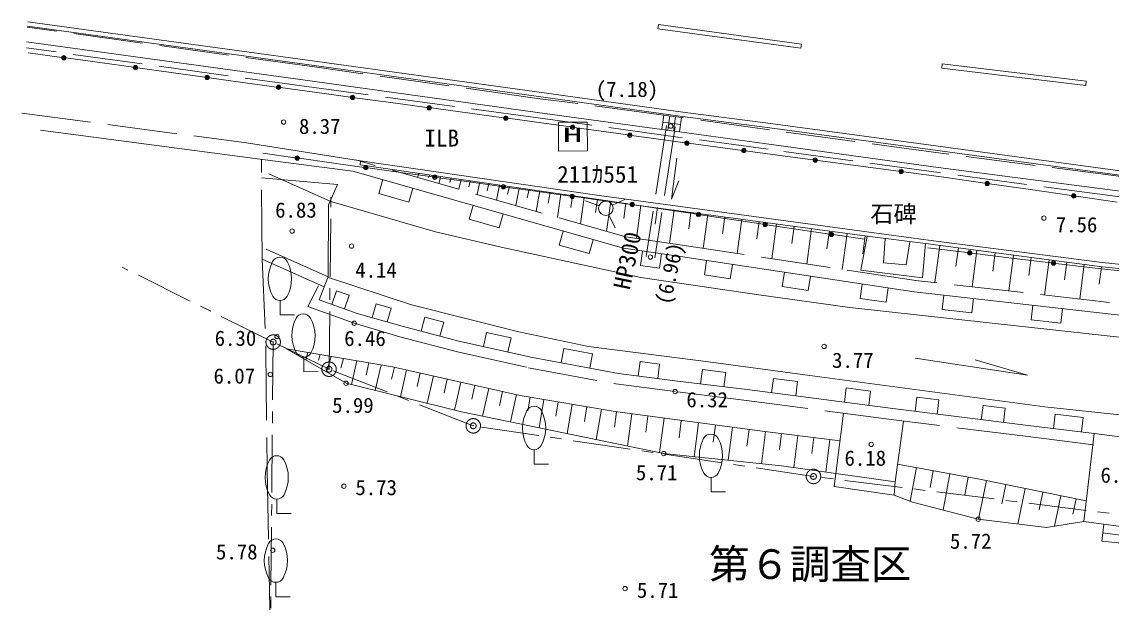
# Model space of a CAD drawing. Units: millimetres, scale not verified. Extents: x -85698 to 78302, y -59329 to 53471.
# Drawn here: x -60308 to -22669, y 10003 to 30072 of the extents above; entities that cross this region are included whole.
import ezdxf
from ezdxf.enums import TextEntityAlignment as Align

# ---------------------------------------------------------------- set-up
doc = ezdxf.new("R2010")
doc.units = ezdxf.units.MM
doc.header["$LTSCALE"] = 400
doc.header["$PDMODE"] = 32
doc.header["$PDSIZE"] = 200
doc.linetypes.add('CHAIN1', pattern=[8, 5, -1, 1, -1])
doc.linetypes.add('DASHED', pattern=[7.5, 6, -1.5])
for name, color, linetype, lineweight in [('1-0_一 般', 7, 'Continuous', 9), ('1-1_芯\u3000通', 1, 'Continuous', 13), ('1-2_躯体', 7, 'CHAIN1', 9), ('1-8_0', 8, 'Continuous', 13)]:
    doc.layers.add(name, color=color, linetype=linetype, lineweight=lineweight)
doc.styles.add('ＭＳ ゴシック', font='')
doc.styles.get('ＭＳ ゴシック').set_extended_font_data('MS Gothic')

msp = doc.modelspace()

# ---------------------------------------------------------------- linework, layer by layer
at = {"layer": '1-0_一 般'}
for p, q in [((-38314.4, 29982.3), (-38334.8, 29833.7)), ((-38334.8, 29833.7), (-33387.6, 29154.7)), ((-33367.3, 29303.3), (-38314.4, 29982.3)), ((-58922.3, 28840.1), (-60088.3, 29000.9)), ((-33367.3, 29303.3), (-33387.6, 29154.7)), ((-58782.4, 28820.8), (-57616.4, 28659.9)), ((-56450.4, 28499.1), (-57616.4, 28659.9)), ((-28504.5, 28615.4), (-28522.4, 28466.5)), ((-23530.1, 28020.2), (-28504.5, 28615.4)), ((-56310.5, 28479.8), (-55144.4, 28318.9)), ((-53978.4, 28158), (-55144.4, 28318.9)), ((-28522.4, 28466.5), (-23548, 27871.3)), ((-53838.5, 28138.7), (-52672.5, 27977.9)), ((-51506.5, 27817), (-52672.5, 27977.9)), ((-23530.1, 28020.2), (-23548, 27871.3)), ((-51366.6, 27797.7), (-50200.6, 27636.9)), ((-48953.1, 27468.4), (-50200.6, 27636.9)), ((-48803.4, 27448.2), (-47555.9, 27279.8)), ((-46308.4, 27111.4), (-47555.9, 27279.8)), ((-46158.7, 27091.2), (-44911.2, 26922.7)), ((-43663.7, 26754.3), (-44911.2, 26922.7)), ((-43514, 26734.1), (-42266.5, 26565.6)), ((-37991.3, 26322.1), (-37923.3, 26821.1)), ((-37788.8, 26294.5), (-37720.9, 26793.5)), ((-41333.9, 26435), (-42266.5, 26565.6)), ((-41222, 26419.4), (-40289.4, 26288.8)), ((-38159.7, 26599.1), (-37552.4, 26516.4)), ((-59666.6, 26329.6), (-51903.6, 25302.6)), ((-39356.9, 26158.2), (-40289.4, 26288.8)), ((-39245, 26142.5), (-38312.4, 26011.9)), ((-37383.1, 25887.5), (-38312.4, 26011.9)), ((-52545.4, 25884.2), (-48602.4, 25262.1)), ((-37271.6, 25872.6), (-36342.3, 25748.2)), ((-35413, 25623.8), (-36342.3, 25748.2)), ((-35301.5, 25608.8), (-34372.2, 25484.4)), ((-50859.1, 25370.8), (-51979.4, 25527)), ((-48871.7, 24911), (-51903.6, 25302.6)), ((-50724.7, 25352), (-49604.3, 25195.7)), ((-32975.6, 25299.9), (-34372.2, 25484.4)), ((-32808, 25277.7), (-31411.4, 25093.2)), ((-48484, 25039.4), (-49604.3, 25195.7)), ((-48871.7, 24911), (-39523.9, 22241.9)), ((-48349.5, 25020.7), (-47229.2, 24864.4)), ((-46108.9, 24708.1), (-47229.2, 24864.4)), ((-30014.9, 24908.7), (-31411.4, 25093.2)), ((-29847.3, 24886.5), (-28450.7, 24702)), ((-49634, 23860.4), (-51775.3, 24813.2)), ((-46594.7, 24830), (-46637.5, 24689)), ((-46227, 24776.5), (-46256.6, 24684.9)), ((-45974.4, 24689.4), (-44854.1, 24533.1)), ((-45833.6, 24719.3), (-45896.9, 24477.6)), ((-45488.4, 24669), (-45515.7, 24512.6)), ((-45132.8, 24617.3), (-45211.6, 24281.9)), ((-44814.8, 24571), (-44861.5, 24368.7)), ((-43733.8, 24376.8), (-44854.1, 24533.1)), ((-44486.7, 24523.2), (-44580.8, 24101.8)), ((-44170.5, 24477.2), (-44227, 24222.5)), ((-27039.1, 24497.2), (-28450.7, 24702)), ((-26869.7, 24472.6), (-25458.2, 24267.8)), ((-43802.8, 24423.7), (-43905.8, 23909)), ((-43599.3, 24358), (-42479, 24201.8)), ((-43459.3, 24373.7), (-43521.4, 24116.4)), ((-43119.1, 24324.2), (-43233.8, 23717.2)), ((-42784, 24275.4), (-42844.5, 23983.1)), ((-42414.5, 24221.6), (-42540.6, 23519.2)), ((-41358.6, 24045.5), (-42479, 24201.8)), ((-42052.1, 24168.8), (-42118.4, 23803.6)), ((-41684.5, 24115.3), (-41802, 23308.3)), ((-24046.7, 24063), (-25458.2, 24267.8)), ((-41281, 24056.6), (-41339.7, 23653.1)), ((-41224.2, 24026.7), (-40103.9, 23870.4)), ((-40877.5, 23997.9), (-41010.7, 23082.4)), ((-40833.7, 23879.6), (-40363.9, 23708.6)), ((-40419.8, 23931.2), (-40486.4, 23473.5)), ((-39284.1, 23761.7), (-40366.6, 23923.5)), ((-40357.3, 24065.9), (-31106.5, 22811.3)), ((-31100.7, 22663.4), (-40103.9, 23870.4)), ((-39961.5, 23868.4), (-40103.6, 22823.4)), ((-39449.2, 23940.1), (-39902.4, 23728.8)), ((-39439, 23797.4), (-39510, 23274.8)), ((-39154.2, 23742.3), (-38071.7, 23580.4)), ((-38916.5, 23726.3), (-39072.5, 22578.8)), ((-23877.3, 24038.4), (-22465.7, 23833.6)), ((-40023.3, 23396.5), (-39812, 22943.4)), ((-38342.7, 23648.3), (-38420.7, 23074.5)), ((-36989.3, 23418.6), (-38071.7, 23580.4)), ((-37768.9, 23570.2), (-37927.1, 22407)), ((-37187.3, 23491.1), (-37266.4, 22909.5)), ((-36859.4, 23399.2), (-35776.9, 23237.4)), ((-36605.7, 23412), (-36766.1, 22232.9)), ((-36016.1, 23331.9), (-36096.3, 22742.3)), ((-34694.5, 23075.6), (-35776.9, 23237.4)), ((-35426.5, 23251.7), (-35589.1, 22056.3)), ((-34828.8, 23170.4), (-34910.1, 22572.7)), ((-34564.6, 23056.1), (-33482.1, 22894.3)), ((-34231.2, 23089.1), (-34395.9, 21877.4)), ((-33625.3, 23006.7), (-33707.7, 22400.9)), ((-32399.7, 22732.5), (-33482.1, 22894.3)), ((-33019.4, 22924.3), (-33186.5, 21696)), ((-32405.3, 22840.8), (-32488.8, 22226.7)), ((-32269.8, 22713.1), (-31187.3, 22551.3)), ((-31791.1, 22757.3), (-31960.4, 21512.1)), ((-31168.5, 22672.6), (-31253.2, 22050.1)), ((-31100.7, 22663.4), (-29087.9, 22404.4)), ((-49723.6, 21254.8), (-51864.8, 22207.7)), ((-27640.6, 22091.1), (-29004, 22257.8)), ((-28592.3, 22338.8), (-28762.3, 21054.1)), ((-27950, 22253.7), (-28035, 21611.4)), ((-49866.9, 20907.9), (-52008.1, 21860.7)), ((-27477, 22071.1), (-26113.6, 21904.4)), ((-27307.6, 22168.7), (-27474.4, 20908.5)), ((-26677.5, 22085.3), (-26760.9, 21455.2)), ((-26047.4, 22001.9), (-26211, 20765.6)), ((-24750.1, 21737.7), (-26113.6, 21904.4)), ((-25429.3, 21920.1), (-25511.1, 21302)), ((-24811.1, 21838.3), (-24971.6, 20625.4)), ((-24586.5, 21717.7), (-23223.1, 21551)), ((-24204.7, 21758), (-24284.9, 21151.6)), ((-23598.3, 21677.8), (-23755.7, 20487.9)), ((-22028, 21426.1), (-23223.1, 21551)), ((-23003.3, 21599), (-23082.1, 21004.1)), ((-51386.4, 20434.2), (-51384.4, 19934.2)), ((-51384.4, 19934.2), (-50884.4, 19936.2)), ((-50568.7, 18471.9), (-50563, 17972)), ((-50423.1, 18637.1), (-50497.4, 18378.1)), ((-50001.8, 18566.2), (-50062.4, 18377.1)), ((-49622.2, 18502.4), (-49778.5, 17963.2)), ((-49195.9, 18430.7), (-49287, 18099.4)), ((-48728.2, 18352.1), (-48917.9, 17528)), ((-48321.2, 18283.7), (-48414.2, 17857.1)), ((-47892.6, 18211.6), (-48102.4, 17326.5)), ((-47432.7, 18130.5), (-47533.1, 17715.4)), ((-50563, 17972), (-50063, 17977.6)), ((-47011.1, 18035.4), (-47220.2, 17108.5)), ((-46547.7, 17930.9), (-46652.2, 17467.5)), ((-46084.2, 17826.4), (-46297.6, 16880.6)), ((-45611.3, 17719.7), (-45718, 17246.8)), ((-45138.4, 17613.1), (-45356.1, 16647.9)), ((-44655.9, 17504.2), (-44764.7, 17021.7)), ((-44173.3, 17395.4), (-44389.1, 16438.5)), ((-43694.8, 17287.5), (-43802.7, 16809)), ((-43216.4, 17179.6), (-43428.3, 16239.9)), ((-42742.9, 17092.2), (-42823.7, 16617.4)), ((-42268.1, 17011.4), (-42434.3, 16034.5)), ((-41779.6, 16928.3), (-41862.7, 16439.9)), ((-41291.2, 16845.2), (-41463.3, 15833.9)), ((-40785.5, 16759.2), (-40871.6, 16253.5)), ((-40279.9, 16673.1), (-40458, 15626.2)), ((-39756.1, 16585.8), (-39826.4, 16059.5)), ((-39229.8, 16515.5), (-39378.3, 15403.1)), ((-38673.6, 16441.2), (-38747.9, 15885)), ((-38117.4, 16367), (-38276.5, 15175.4)), ((-37521.6, 16287.4), (-37601.2, 15691.6)), ((-36925.8, 16207.9), (-37082.5, 15034.5)), ((-36339.2, 16129.5), (-36417.5, 15542.9)), ((-35752.5, 16051.2), (-35904.9, 14910.2)), ((-35182, 15975), (-35258.2, 15404.5)), ((-34611.4, 15900), (-34748.9, 14788.1)), ((-34055.4, 15831.2), (-34124.2, 15275.3)), ((-21087.4, 15557.1), (-23261.3, 15835.4)), ((-33499.5, 15762.4), (-33636.4, 14655.8)), ((-32946.2, 15694), (-33014.7, 15140.7)), ((-32392.9, 15625.5), (-32532.1, 14500.7)), ((-42609.5, 15277.6), (-42611, 14777.6)), ((-42611, 14777.6), (-42111, 14776.1)), ((-32184.6, 14451.9), (-34060.6, 14715.4)), ((-36492.9, 14318.2), (-36490, 13818.2)), ((-29398.1, 14657.8), (-29610.5, 13498.8)), ((-28818.6, 14551.7), (-28924.8, 13972.1)), ((-28239.1, 14445.5), (-28469.4, 13188.7)), ((-27610.7, 14330.4), (-27725.8, 13702)), ((-26983.2, 14210.4), (-27257.5, 12870)), ((-26313, 14073.3), (-26450.2, 13403)), ((-25642.8, 13936.1), (-25894.9, 12704)), ((-51497.2, 13570.4), (-51495.7, 13070.4)), ((-36490, 13818.2), (-35990, 13821.2)), ((-25026.7, 13810), (-25152.8, 13194)), ((-24410.7, 13684), (-24626.4, 12629.8)), ((-23883.6, 13576.1), (-23991.4, 13049)), ((-51495.7, 13070.4), (-50995.7, 13071.8)), ((-51531.6, 10691.4), (-51532.6, 10191.4)), ((-51532.6, 10191.4), (-51032.6, 10190.3))]:
    msp.add_line(p, q, dxfattribs=at)
at = {"layer": '1-0_一 般', "linetype": 'DASHED'}
for p, q in [((-60308.3, 26911.2), (-52545.4, 25884.2)), ((-38036.4, 26487), (-38738.4, 21959.1)), ((-37739.9, 26441.1), (-38441.9, 21913.1)), ((-52008.1, 21860.7), (-52029, 25319.2))]:
    msp.add_line(p, q, dxfattribs=at)
for points in [[(-38125.8, 26848.6), (-42581.5, 27436.9), (-50195.4, 28510.8), (-60117.5, 29888.5)], [(-6160.3, 22202.5), (-10517, 22664.4), (-14562.6, 23110), (-19057.3, 23608.3), (-22621.5, 24048.9), (-28626.1, 24857.3), (-34519.7, 25666.9), (-37645, 26088.2), (-42390, 26735.1), (-50207.6, 27795.9), (-60143.2, 29168.8)], [(-6075.7, 22914.5), (-10277.3, 23346.6), (-14484.7, 23809.5), (-18985.3, 24320.6), (-22323.6, 24726.9), (-28551.8, 25526.3), (-34471.7, 26333.7), (-37523.7, 26766.6)], [(-29416.4, 21127.8), (-37489.5, 22349.5), (-39439.7, 22633.8), (-48761.9, 25295.6)], [(-52008.1, 21860.7), (-51871.1, 18702.4), (-51832.3, 14587), (-51721.1, 8688.2)], [(5348.3, 17437), (-669.8, 17947.7), (-4844.8, 18349.3), (-29431.3, 21129.8)], [(-50056.5, 20948.2), (-50426.5, 20224.1), (-48822.3, 19646.6), (-47244.7, 19183.1), (-45208.2, 18644.1), (-42800.5, 18110.4), (-39786.5, 17549.7), (-37737.5, 17285)], [(-23281, 15447.8), (-25626.7, 15739.6), (-30178.5, 16308.8), (-35273, 16980.7), (-37737.5, 17285)]]:
    msp.add_lwpolyline(points, dxfattribs=at)
at = {"layer": '1-0_一 般'}
for points in [[(-60116.6, 29924), (-50206.8, 28556.1), (-42537, 27501.3), (-37484.3, 26802), (-34464.8, 26402.2), (-28496.8, 25598.6), (-22294.2, 24759.6), (-18937.8, 24348), (-14422.3, 23844.4), (-10247.6, 23381.7), (-6118.1, 22940.8), (-2327.5, 22550.9), (3668.9, 21966), (5626.1, 21807.1), (11790, 21298.3), (16562.5, 20939.5), (22754.2, 20489.7), (27370.9, 20163), (34875.1, 19627.1), (38962.1, 19328.1), (48949.4, 18546), (54205.1, 18090.8), (60312.4, 17515.2), (68854.4, 16736.8)], [(68868, 16886.2), (60326.3, 17664.6), (54218.6, 18240.2), (48961.7, 18695.5), (38973.4, 19477.7), (34885.9, 19776.7), (27381.6, 20312.6), (22764.9, 20639.3), (16573.5, 21089.1), (11801.8, 21447.8), (5638.4, 21956.6), (3682.2, 22115.4), (-2312.5, 22700.2), (-6102.4, 23090), (-10231.4, 23530.8), (-14405.7, 23993.5), (-18920.3, 24497), (-22275.1, 24908.4), (-28476.8, 25747.2), (-34444.9, 26550.9), (-37464.1, 26950.6), (-42516.5, 27649.9), (-50186.3, 28704.7), (-60096.1, 30072.5)], [(-60146.7, 29378.7), (-50183.2, 28006.2), (-42486.7, 26934.2), (-38193.7, 26349.7)], [(-37586.4, 26266.9), (-34581.5, 25847.9), (-28650.2, 25031), (-22529.4, 24234.6), (-19073.6, 23820.7), (-14547.8, 23305.7), (-10508.5, 22872), (-6248.6, 22418.7)], [(-40357.3, 24065.9), (-48602.4, 25262.1), (-48615.4, 25124.2), (-40366.6, 23923.5)], [(-37672.3, 25360.8), (-37866.7, 23933.6), (-37605.6, 24573.4)], [(-37658, 17649.7), (-39690.1, 17916.9), (-42663.6, 18469.2), (-45205, 19027.1), (-47168.6, 19547), (-48723.7, 19990.6), (-50034.5, 20456), (-49866.9, 20907.9), (-49723.6, 21254.8), (-49713.8, 23743.6), (-49399.9, 24450.9), (-52025.2, 24676.4)], [(-47833.1, 24614.4), (-47970.4, 24133.6), (-46931.7, 23837.1), (-46794.4, 24317.9)], [(-49634, 23860.4), (-46011.7, 22813.3), (-43743.9, 22278.4), (-38917.6, 21229.4), (-34847.9, 20633.6), (-31704.9, 20187.7), (-22077.1, 19138.6), (-2713.9, 16996.8)], [(-44717.1, 23724.7), (-44854.4, 23243.9), (-43815.8, 22947.4), (-43678.5, 23428.1)], [(-41601.2, 22835), (-41738.5, 22354.2), (-40699.8, 22057.7), (-40562.5, 22538.4)], [(-31100.7, 22663.4), (-31319, 21481.8), (-29185, 21213.8), (-29087.9, 22404.4)], [(-31106.5, 22811.3), (-29077.1, 22536.6), (-22983.1, 21754.2), (-16231.4, 21060.1), (-12067, 20642.6), (-7528.5, 20177.3), (-3463, 19751.1)], [(-39523.9, 22241.9), (-37548.3, 21953.8), (-29476.2, 20732.3)], [(-30473.7, 22573.5), (-30540, 21742.1), (-29755.8, 21663.1), (-29621.2, 22465.4)], [(-3506.9, 19616), (-7589.8, 20017.6), (-12144.3, 20500.5), (-16147.3, 20919.9), (-22977, 21595.5), (-29087.9, 22404.4)], [(-38865.3, 22145.8), (-38937.5, 21651.1), (-38278.9, 21555.1), (-38206.8, 22049.8)], [(-36651.4, 21818.1), (-36726.2, 21323.7), (-35829.3, 21188), (-35754.5, 21682.4)], [(-2135.3, 14320.5), (-24958, 16755.2), (-32737.6, 17797.8), (-36580.8, 18311.2), (-40731.1, 18849.1), (-43130, 19357.3), (-46840.1, 20283), (-49710.9, 21231.1)], [(-33960.7, 21410.9), (-34035.5, 20916.6), (-33138.6, 20780.8), (-33063.8, 21275.2)], [(-49160.6, 20145.8), (-48993.3, 20616.9), (-49430.3, 20772.1), (-49597.6, 20300.9)], [(-31270, 21003.8), (-31344.8, 20509.4), (-30447.9, 20373.7), (-30373.1, 20868.1)], [(-29476.2, 20732.3), (-4886.4, 17951.4), (-705.8, 17549.3), (5314.5, 17038.4)], [(-25633.7, 16121), (-30209, 16698.7), (-35245.3, 17354.8), (-37658, 17649.7), (-39690.1, 17916.9), (-42663.6, 18469.2), (-45205, 19027.1), (-47168.6, 19547), (-48723.7, 19990.6), (-50034.5, 20456)], [(-28451.7, 20616.5), (-28507.8, 20119.6), (-27483.3, 20003.8), (-27427.1, 20500.6)], [(-47687, 19694.9), (-47549.8, 20175.7), (-48068.2, 20323.6), (-48205.3, 19842.7)], [(-25377.9, 20268.8), (-25434.1, 19772), (-24409.5, 19656.1), (-24353.3, 20153)], [(-45859.6, 19200.4), (-45731.6, 19683.7), (-46386.1, 19857), (-46514.1, 19373.7)], [(-43510.7, 18655.1), (-43403.5, 19143.5), (-44250.7, 19329.5), (-44357.9, 18841.1)], [(-34060.6, 14715.4), (-38130, 15145.2), (-45116.6, 16588.8), (-49104.1, 17574), (-51161.2, 18761.1), (-47498.9, 18145.4), (-43094, 17152), (-39805.1, 16592.3), (-34729.8, 15914.6), (-32038.1, 15581.6)], [(-40681.3, 18101), (-40590, 18592.6), (-41581.1, 18776.7), (-41672.4, 18285.1)], [(-29444.4, 18443.3), (-25556.9, 17855), (-27366.6, 18386.5)], [(-38335.3, 17738.8), (-38270.2, 18234.5), (-38947.6, 18323.6), (-39012.7, 17827.9)], [(-36049.5, 17453.1), (-35988.9, 17949.4), (-36793.1, 18047.7), (-36853.7, 17551.4)], [(-33566.6, 17136.1), (-33502, 17631.9), (-34341.4, 17741.3), (-34405.9, 17245.4)], [(-37658, 17649.7), (-35245.3, 17354.8), (-30209, 16698.7), (-25633.7, 16121), (-23261.3, 15835.4)], [(-31048.4, 16808), (-30983.8, 17303.9), (-31823.2, 17413.2), (-31887.8, 16917.4)], [(-28683.9, 16506.1), (-28621.3, 17002.2), (-29383.8, 17098.5), (-29446.4, 16602.4)], [(-26396.2, 16217.3), (-26333.6, 16713.3), (-27096.1, 16809.6), (-27158.8, 16313.6)], [(-31914.1, 16537.7), (-32184.6, 14451.9), (-30135, 14162.4), (-29847, 16267.3)], [(-23694.4, 15890.8), (-23635.4, 16387.3), (-24605.1, 16502.4), (-24664, 16005.9)], [(-23261.3, 15835.4), (-23619.8, 12797.8), (-21467.5, 12504), (-21087.4, 15557.1)], [(-23536.3, 13505.1), (-27217.2, 14258.3), (-30050.8, 14777.4)], [(-32184.6, 14451.9), (-32242.4, 14003.6), (-30163.9, 13705.8), (-30135, 14162.4)], [(-30163.9, 13705.8), (-29528.9, 13468.3), (-27264.6, 12870.8), (-24904.7, 12583.3), (-23619.8, 12797.8)], [(-22926.3, 12703.1), (-22990.5, 12117.6), (-21515.1, 11966.8), (-21493.2, 12211.1), (-22959.8, 12397.9)]]:
    msp.add_lwpolyline(points, dxfattribs=at)
for points in [[(-38193.7, 26349.7), (-37586.4, 26266.9), (-37518.4, 26765.9), (-38125.8, 26848.6)], [(-41762.3, 25598.1), (-40762.3, 25605.6), (-40769.8, 26605.5), (-41769.8, 26598.1)]]:
    msp.add_lwpolyline(points, close=True, dxfattribs=at)
for centre, radius in [((-58852.4, 28830.4), 75), ((-58852.4, 28830.4), 49.5), ((-58852.4, 28830.4), 24.5), ((-56380.4, 28489.4), 75), ((-56380.4, 28489.4), 49.5), ((-56380.4, 28489.4), 24.5), ((-53908.5, 28148.4), 75), ((-53908.5, 28148.4), 49.5), ((-53908.5, 28148.4), 24.5), ((-51436.5, 27807.4), 75), ((-51436.5, 27807.4), 49.5), ((-51436.5, 27807.4), 24.5), ((-48878.2, 27458.3), 75), ((-48878.2, 27458.3), 49.5), ((-48878.2, 27458.3), 24.5), ((-46233.5, 27101.3), 75), ((-46233.5, 27101.3), 49.5), ((-46233.5, 27101.3), 24.5), ((-43588.8, 26744.2), 75), ((-43588.8, 26744.2), 49.5), ((-43588.8, 26744.2), 24.5), ((-41277.9, 26427.2), 75), ((-41277.9, 26427.2), 49.5), ((-41277.9, 26427.2), 24.5), ((-39300.9, 26150.3), 75), ((-39300.9, 26150.3), 49.5), ((-39300.9, 26150.3), 24.5), ((-37327.3, 25880), 75), ((-37327.3, 25880), 49.5), ((-37327.3, 25880), 24.5), ((-35357.2, 25616.3), 75), ((-35357.2, 25616.3), 49.5), ((-35357.2, 25616.3), 24.5), ((-50791.9, 25361.4), 75), ((-50791.9, 25361.4), 49.5), ((-50791.9, 25361.4), 24.5), ((-32891.8, 25288.8), 75), ((-32891.8, 25288.8), 49.5), ((-32891.8, 25288.8), 24.5), ((-48416.8, 25030.1), 75), ((-48416.8, 25030.1), 49.5), ((-48416.8, 25030.1), 24.5), ((-29931.1, 24897.6), 75), ((-29931.1, 24897.6), 49.5), ((-29931.1, 24897.6), 24.5), ((-46041.6, 24698.7), 75), ((-46041.6, 24698.7), 49.5), ((-46041.6, 24698.7), 24.5), ((-26954.4, 24484.9), 75), ((-26954.4, 24484.9), 49.5), ((-26954.4, 24484.9), 24.5), ((-43666.5, 24367.4), 75), ((-43666.5, 24367.4), 49.5), ((-43666.5, 24367.4), 24.5), ((-41291.4, 24036.1), 75), ((-23962, 24050.7), 75), ((-23962, 24050.7), 49.5), ((-41291.4, 24036.1), 49.5), ((-41291.4, 24036.1), 24.5), ((-40129, 23623.1), 250), ((-39219.1, 23752), 75), ((-39219.1, 23752), 49.5), ((-39219.1, 23752), 24.5), ((-23962, 24050.7), 24.5), ((-36924.3, 23408.9), 75), ((-36924.3, 23408.9), 49.5), ((-36924.3, 23408.9), 24.5), ((-34629.5, 23065.8), 75), ((-34629.5, 23065.8), 49.5), ((-34629.5, 23065.8), 24.5), ((-32334.7, 22722.8), 75), ((-32334.7, 22722.8), 49.5), ((-32334.7, 22722.8), 24.5), ((-27558.8, 22081.1), 75), ((-27558.8, 22081.1), 49.5), ((-27558.8, 22081.1), 24.5), ((-24668.3, 21727.7), 75), ((-24668.3, 21727.7), 49.5), ((-24668.3, 21727.7), 24.5)]:
    msp.add_circle(centre, radius, dxfattribs=at)
for centre, radius, start, end in [((-51391.1, 21650.9), 283.3, 28.29558, 152.15061), ((-50522.6, 21187.6), 1267.7, 151.97362, 208.47257), ((-52264.3, 21180.8), 1275, 332.15061, 28.29558), ((-51387.5, 20717.6), 283.3, 208.29558, 332.15061), ((-50582.5, 19688.5), 283.3, 28.72225, 152.57728), ((-49710.6, 19231.7), 1267.7, 152.40029, 208.89924), ((-51452.1, 19212), 1275, 332.57728, 28.72225), ((-50571.9, 18755.3), 283.3, 208.72225, 332.57728), ((-41740.5, 16024.9), 1267.7, 151.57625, 208.0752), ((-42605.8, 16494.2), 283.3, 27.89821, 151.75324), ((-43482.2, 16030.2), 1275, 331.75324, 27.89821), ((-36500.1, 15534.8), 283.3, 28.41021, 152.26524), ((-35630.7, 15073.3), 1267.7, 152.08825, 208.5872), ((-37372.3, 15063), 1275, 332.26524, 28.41021), ((-51500.8, 14787), 283.3, 28.24091, 152.09593), ((-42608.6, 15560.9), 283.3, 207.89821, 331.75324), ((-50632.7, 14322.9), 1267.7, 151.91895, 208.41789), ((-52374.4, 14317.8), 1275, 332.09593, 28.24091), ((-36494.6, 14601.5), 283.3, 208.41021, 332.26524), ((-51498, 13853.7), 283.3, 208.24091, 332.09593), ((-51529, 11908), 283.3, 27.95204, 151.80707), ((-50663.3, 11439.5), 1267.7, 151.63008, 208.12903), ((-52405, 11443.2), 1275, 331.80707, 27.95204), ((-51531, 10974.7), 283.3, 207.95204, 331.80707)]:
    msp.add_arc(centre, radius, start, end, dxfattribs=at)
at = {"layer": '1-2_躯体'}
for p, q in [((-49692.6, 18059.5), (-49627.8, 24008.3)), ((-51622.6, 18996.1), (-56844, 21585.3)), ((-20360.3, 12782), (-32954.9, 14351.3))]:
    msp.add_line(p, q, dxfattribs=at)
msp.add_lwpolyline([(-32954.9, 14351.3), (-44709.6, 16102.2), (-49692.6, 18059.5), (-51622.6, 18996.1), (-51723.6, 8207.9)], dxfattribs=at)
for centre in [(-51622.6, 18996.1), (-49692.6, 18059.5), (-44709.6, 16102.2), (-32954.9, 14351.3)]:
    msp.add_circle(centre, 250, dxfattribs=at)
for p in [(-51622.6, 18996.1), (-49692.6, 18059.5), (-44709.6, 16102.2), (-32954.9, 14351.3)]:
    msp.add_point(p, dxfattribs=at)
at = {"layer": '1-8_0'}
for centre in [(-51261.3, 26605.5), (-37888.2, 26464.1), (-24993.5, 23283), (-50972.1, 22833), (-48916.4, 22314.7), (-38590.2, 21936.1), (-48822.3, 19646.6), (-51494.4, 19196.4), (-32589.4, 18845.3), (-51722.1, 17877.7), (-49104.1, 17574), (-37737.5, 17285), (-30961.3, 15459.2), (-38130, 15145.2), (-49177.6, 14015.5), (-27264.6, 12870.8), (-51636.7, 11800), (-39463.6, 10472.5)]:
    msp.add_circle(centre, 75, dxfattribs=at)

# ---------------------------------------------------------------- texts
at = {"layer": '1-0_一 般', "style": 'ＭＳ ゴシック', "width": 2}
msp.add_text('H', height=498.5, dxfattribs=at).set_placement((-41615.5, 25767.1), align=Align.BOTTOM_LEFT)
at = {"layer": '1-0_一 般', "style": 'ＭＳ ゴシック'}
for s, p in [('ILB', (-46395.7, 25582.9)), ('211ｶ551', (-41812, 24329.6)), ('石碑', (-30989.3, 22961.2))]:
    msp.add_text(s, height=586.5, dxfattribs=at).set_placement(p, align=Align.BOTTOM_LEFT)
msp.add_text('HP300', height=586.5, rotation=78.244, dxfattribs=at).set_placement((-39132.5, 20746.1), align=Align.BOTTOM_LEFT)
at = {"layer": '1-1_芯\u3000通', "style": 'ＭＳ ゴシック'}
msp.add_text('第６調査区', height=1026, dxfattribs=at).set_placement((-36568.6, 10500.1), align=Align.BOTTOM_LEFT)
at = {"layer": '1-8_0', "color": 7, "style": 'ＭＳ ゴシック'}
for s, p in [('(7.18)', (-40477.5, 27316.2)), ('8.37', (-50732, 26036.5)), ('6.83', (-51554.3, 23141.7)), ('7.56', (-24584.7, 22635.7)), ('4.14', (-48786, 21067.4)), ('6.30', (-53643.6, 18710)), ('6.46', (-49168.9, 18703.7)), ('3.77', (-32313.3, 17946.9)), ('6.07', (-53684.1, 17403.1)), ('5.99', (-49585.5, 16390)), ('6.32', (-37347.2, 16585)), ('6.18', (-31884.9, 14564.5)), ('5.71', (-39090.9, 14061.9)), ('6.17', (-23040.1, 13977.4)), ('5.73', (-48782, 13548.1)), ('5.72', (-28240.9, 11694)), ('5.78', (-53598.6, 11325.3)), ('5.71', (-39056.1, 9995.5))]:
    msp.add_text(s, height=527.9, dxfattribs=at).set_placement(p, align=Align.BOTTOM_LEFT)
msp.add_text('(6.96)', height=527.9, rotation=77.737, dxfattribs=at).set_placement((-37747.6, 20229), align=Align.BOTTOM_LEFT)

doc.saveas('drawing.dxf')
